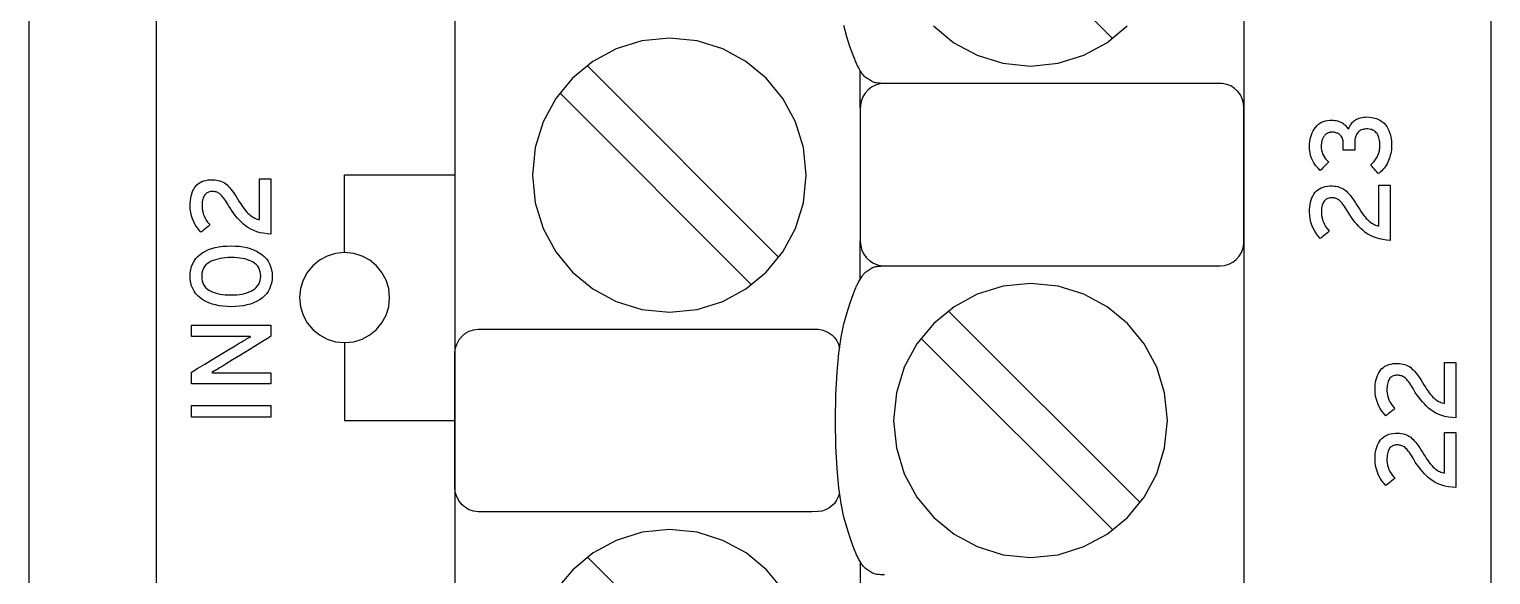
# Model space of a CAD drawing. Extents: x 1 to 47.7, y 0.2 to 33.3.
# Drawn here: x 31.778 to 33.563, y 9.947 to 10.613 of the extents above; entities that cross this region are included whole.
import ezdxf

# ---------------------------------------------------------------- set-up
doc = ezdxf.new("R2010")
doc.units = 0
doc.header["$MEASUREMENT"] = 0
doc.layers.add('4_0_____DWG', color=7, linetype='CONTINUOUS')

msp = doc.modelspace()

# ---------------------------------------------------------------- linework, layer by layer
at = {"layer": '4_0_____DWG'}
for points in [[(31.778, 7.7476), (31.778, 7.9361), (31.778, 8.1261), (31.778, 8.3175), (31.778, 8.5101), (31.778, 8.7039), (31.778, 8.8988), (31.778, 9.0946), (31.778, 9.2914), (31.778, 9.4889), (31.778, 9.6871), (31.778, 10.0852), (31.778, 10.4848), (31.778, 10.8852), (31.778, 11.2856), (31.778, 11.6853), (31.778, 12.0833)], [(32.298, 11.8556), (32.298, 11.7222), (32.298, 11.5857), (32.298, 11.4465), (32.298, 11.3051), (32.298, 11.0174), (32.298, 10.7261), (32.298, 10.4349), (32.298, 10.1472), (32.298, 10.0058), (32.298, 9.8666)], [(31.9334, 7.6015), (31.9334, 8.123), (31.9334, 8.6445), (31.9334, 8.904), (31.9334, 9.1619), (31.9334, 9.4178), (31.9334, 9.6712), (31.9334, 9.9215), (31.9334, 10.0453), (31.9334, 10.1682), (31.9334, 10.2901), (31.9334, 10.4109), (31.9334, 10.5305), (31.9334, 10.6489), (31.9334, 10.7661), (31.9334, 10.8819), (31.9334, 10.9963), (31.9334, 11.1093), (31.9334, 11.2207), (31.9334, 11.3305), (31.9334, 11.4387), (31.9334, 11.5451), (31.9334, 11.6498), (31.9334, 11.7526)], [(33.2621, 9.9145), (33.2621, 10.0479), (33.2621, 10.1844), (33.2621, 10.3236), (33.2621, 10.465), (33.2621, 10.7528), (33.2621, 11.0441), (33.2621, 11.3354), (33.2621, 11.6231), (33.2621, 11.7646)], [(33.5634, 11.7526), (33.5634, 11.6498), (33.5634, 11.5451), (33.5634, 11.4387), (33.5634, 11.3305), (33.5634, 11.2207), (33.5634, 11.1093), (33.5634, 10.9963), (33.5634, 10.8819), (33.5634, 10.7661), (33.5634, 10.6489), (33.5634, 10.5305), (33.5634, 10.4109), (33.5634, 10.2901), (33.5634, 10.1682), (33.5634, 10.0453), (33.5634, 9.9215), (33.5634, 9.6712), (33.5634, 9.4178), (33.5634, 9.1619), (33.5634, 8.904), (33.5634, 8.6445), (33.5634, 8.123), (33.5634, 7.6015)], [(33.1014, 10.6015), (32.8671, 10.8358)], [(32.8224, 10.5468), (32.8209, 10.5468), (32.8194, 10.5468), (32.8178, 10.5469), (32.8162, 10.547), (32.8146, 10.5471), (32.8131, 10.5473), (32.8117, 10.5475), (32.8105, 10.5478), (32.8094, 10.5482), (32.8081, 10.5488), (32.8069, 10.5495), (32.8056, 10.5502), (32.8043, 10.551), (32.8031, 10.5519), (32.8018, 10.5527), (32.8005, 10.5536), (32.7993, 10.5543), (32.7981, 10.5556), (32.7971, 10.5569), (32.7961, 10.5582), (32.7952, 10.5594), (32.7943, 10.5607), (32.7935, 10.5619), (32.7927, 10.5631), (32.792, 10.5644), (32.7914, 10.5656), (32.7907, 10.5668), (32.7902, 10.5679), (32.7896, 10.5689), (32.7891, 10.57), (32.7886, 10.5711), (32.7881, 10.5723), (32.7875, 10.5736), (32.7869, 10.5751), (32.7844, 10.5814), (32.7806, 10.5917), (32.7768, 10.6035), (32.7731, 10.6173)], [(32.8828, 10.617), (32.9076, 10.5965), (32.936, 10.5811), (32.9674, 10.5713), (33.0011, 10.5679), (33.0348, 10.5713), (33.0662, 10.5811), (33.0946, 10.5965), (33.1193, 10.617)], [(32.6938, 10.3343), (32.4595, 10.5686)], [(32.7932, 10.5168), (32.7932, 10.5624)], [(32.6604, 10.3009), (32.4261, 10.5351)], [(32.1633, 10.3402), (32.1633, 10.4352), (32.298, 10.4352)], [(32.7932, 10.3084), (32.7932, 10.354)], [(32.8226, 9.9468), (32.8211, 9.9468), (32.8195, 9.9468), (32.8179, 9.9469), (32.8163, 9.947), (32.8148, 9.9471), (32.8133, 9.9472), (32.8119, 9.9475), (32.8107, 9.9478), (32.8096, 9.9482), (32.8083, 9.9488), (32.8071, 9.9495), (32.8058, 9.9502), (32.8045, 9.951), (32.8033, 9.9519), (32.802, 9.9527), (32.8007, 9.9535), (32.7995, 9.9543), (32.7983, 9.9556), (32.7973, 9.9569), (32.7963, 9.9582), (32.7953, 9.9594), (32.7945, 9.9607), (32.7937, 9.9619), (32.7929, 9.9631), (32.7922, 9.9643), (32.7915, 9.9656), (32.7909, 9.9668), (32.7904, 9.9678), (32.7898, 9.9689), (32.7893, 9.97), (32.7888, 9.9711), (32.7883, 9.9723), (32.7877, 9.9736), (32.7871, 9.9751), (32.7846, 9.9814), (32.7808, 9.9917), (32.777, 10.0035), (32.7733, 10.0173), (32.77, 10.0337), (32.7671, 10.0531), (32.7648, 10.0762), (32.7633, 10.1034), (32.7628, 10.1353), (32.7633, 10.1671), (32.7648, 10.1943), (32.7671, 10.2174), (32.77, 10.2369), (32.7733, 10.2532), (32.777, 10.2671), (32.7808, 10.2788), (32.7846, 10.2891), (32.7871, 10.2954), (32.7877, 10.2969), (32.7883, 10.2983), (32.7888, 10.2995), (32.7893, 10.3006), (32.7898, 10.3016), (32.7904, 10.3027), (32.7909, 10.3038), (32.7915, 10.3049), (32.7922, 10.3062), (32.7929, 10.3074), (32.7937, 10.3086), (32.7945, 10.3099), (32.7953, 10.3111), (32.7963, 10.3124), (32.7973, 10.3137), (32.7983, 10.315), (32.7995, 10.3162), (32.8007, 10.317), (32.802, 10.3178), (32.8033, 10.3187), (32.8045, 10.3195), (32.8058, 10.3203), (32.8071, 10.3211), (32.8083, 10.3218), (32.8096, 10.3223), (32.8107, 10.3228), (32.8119, 10.3231), (32.8133, 10.3233), (32.8148, 10.3235), (32.8163, 10.3237), (32.8179, 10.3238), (32.8195, 10.3239), (32.8211, 10.3239), (32.8226, 10.324)], [(33.135, 10.0349), (32.9007, 10.2692)], [(32.7679, 10.0462), (32.7664, 10.0418), (32.7643, 10.0377), (32.7616, 10.034), (32.7584, 10.0308), (32.7548, 10.0281), (32.7508, 10.026), (32.7464, 10.0246), (32.7418, 10.0239), (32.7343, 10.0238), (32.702, 10.0238), (32.648, 10.0238), (32.5803, 10.0238), (32.5073, 10.0238), (32.4373, 10.0238), (32.3785, 10.0238), (32.3391, 10.0238), (32.3264, 10.0238), (32.3208, 10.0245), (32.3156, 10.0262), (32.3109, 10.0289), (32.3068, 10.0323), (32.3033, 10.0365), (32.3006, 10.0412), (32.2988, 10.0465), (32.298, 10.0521), (32.298, 10.0571), (32.298, 10.0713), (32.298, 10.0936), (32.298, 10.1208), (32.298, 10.1496), (32.298, 10.1769), (32.298, 10.1992), (32.298, 10.2133), (32.298, 10.2183), (32.2988, 10.224), (32.3006, 10.2292), (32.3033, 10.234), (32.3068, 10.2381), (32.3109, 10.2416), (32.3156, 10.2442), (32.3208, 10.2459), (32.3264, 10.2466), (32.3391, 10.2466), (32.3785, 10.2466), (32.4373, 10.2466), (32.5073, 10.2466), (32.5803, 10.2466), (32.648, 10.2466), (32.702, 10.2466), (32.7343, 10.2466), (32.7418, 10.2466), (32.7464, 10.2458), (32.7508, 10.2444), (32.7549, 10.2423), (32.7585, 10.2396), (32.7617, 10.2363), (32.7644, 10.2326), (32.7665, 10.2285), (32.7679, 10.224)], [(33.1016, 10.0015), (32.8673, 10.2358)], [(32.1633, 10.2302), (32.1633, 10.1352), (32.298, 10.1352)], [(32.0733, 10.1392), (31.9761, 10.1392), (31.9761, 10.1533), (32.0733, 10.1533), (32.0733, 10.1392)], [(32.6989, 9.9282), (32.6785, 9.953), (32.6538, 9.9734), (32.6254, 9.9888), (32.594, 9.9986), (32.5603, 10.002), (32.5266, 9.9986), (32.4952, 9.9888), (32.4668, 9.9734), (32.442, 9.953), (32.4215, 9.9282)], [(32.694, 9.7343), (32.4597, 9.9685)], [(32.7934, 9.9168), (32.7934, 9.9624)]]:
    msp.add_lwpolyline(points, dxfattribs=at)
for points in [[(32.5601, 10.2673), (32.5938, 10.2707), (32.6252, 10.2804), (32.6536, 10.2959), (32.6783, 10.3163), (32.6987, 10.3411), (32.7141, 10.3695), (32.7238, 10.401), (32.7272, 10.4347), (32.7238, 10.4684), (32.7141, 10.4998), (32.6987, 10.5282), (32.6783, 10.553), (32.6536, 10.5734), (32.6252, 10.5888), (32.5938, 10.5986), (32.5601, 10.602), (32.5264, 10.5986), (32.495, 10.5888), (32.4666, 10.5734), (32.4418, 10.553), (32.4213, 10.5282), (32.4059, 10.4998), (32.3961, 10.4684), (32.3927, 10.4347), (32.3961, 10.401), (32.4059, 10.3695), (32.4213, 10.3411), (32.4418, 10.3163), (32.4666, 10.2959), (32.495, 10.2804), (32.5264, 10.2707)], [(32.8224, 10.5468), (32.8169, 10.5463), (32.8117, 10.5447), (32.8069, 10.5422), (32.8027, 10.539), (32.7991, 10.535), (32.7963, 10.5304), (32.7944, 10.5252), (32.7933, 10.5197), (32.7932, 10.5152), (32.7932, 10.5034), (32.7932, 10.4828), (32.7932, 10.4567), (32.7932, 10.4282), (32.7932, 10.4005), (32.7932, 10.3768), (32.7932, 10.3602), (32.7932, 10.354), (32.7937, 10.3483), (32.7952, 10.3429), (32.7976, 10.3381), (32.8008, 10.3337), (32.8047, 10.3301), (32.8092, 10.3272), (32.8142, 10.3252), (32.8196, 10.3241), (32.8265, 10.324), (32.8563, 10.324), (32.908, 10.324), (32.9738, 10.324), (33.0456, 10.324), (33.1155, 10.324), (33.1752, 10.324), (33.217, 10.324), (33.2327, 10.324), (33.2383, 10.3245), (33.2435, 10.3261), (33.2482, 10.3285), (33.2524, 10.3318), (33.256, 10.3358), (33.2588, 10.3404), (33.2608, 10.3455), (33.2618, 10.3511), (33.2619, 10.3556), (33.2619, 10.3674), (33.2619, 10.3879), (33.2619, 10.4141), (33.2619, 10.4426), (33.2619, 10.4703), (33.2619, 10.494), (33.2619, 10.5106), (33.2619, 10.5168), (33.2614, 10.5225), (33.2599, 10.5279), (33.2575, 10.5327), (33.2543, 10.537), (33.2504, 10.5407), (33.2459, 10.5436), (33.2409, 10.5456), (33.2355, 10.5467), (33.2286, 10.5468), (33.1989, 10.5468), (33.1471, 10.5468), (33.0813, 10.5468), (33.0095, 10.5468), (32.9397, 10.5468), (32.8799, 10.5468), (32.8381, 10.5468)], [(33.4119, 10.5058), (33.4183, 10.5052), (33.424, 10.5038), (33.4289, 10.5015), (33.433, 10.4983), (33.4364, 10.4942), (33.439, 10.4893), (33.4409, 10.4835), (33.442, 10.4769), (33.4423, 10.4701), (33.4422, 10.4679), (33.442, 10.4656), (33.4417, 10.4634), (33.4412, 10.4612), (33.4407, 10.459), (33.4401, 10.4568), (33.4394, 10.4547), (33.4386, 10.4526), (33.4377, 10.4505), (33.4367, 10.4485), (33.4355, 10.4466), (33.4343, 10.4448), (33.4331, 10.4431), (33.4317, 10.4415), (33.4303, 10.44), (33.4287, 10.4386), (33.4271, 10.4373), (33.4261, 10.4366), (33.4255, 10.4373), (33.4244, 10.4386), (33.423, 10.4402), (33.4215, 10.442), (33.4199, 10.4438), (33.4185, 10.4454), (33.4174, 10.4466), (33.4168, 10.4473), (33.4175, 10.4479), (33.4187, 10.449), (33.4198, 10.4501), (33.4208, 10.4513), (33.4218, 10.4525), (33.4227, 10.4537), (33.4235, 10.455), (33.4243, 10.4563), (33.4249, 10.4576), (33.4256, 10.459), (33.4261, 10.4604), (33.4266, 10.4618), (33.427, 10.4632), (33.4273, 10.4646), (33.4276, 10.466), (33.4277, 10.4674), (33.4279, 10.4689), (33.4279, 10.4703), (33.4279, 10.4726), (33.4277, 10.4749), (33.4275, 10.4771), (33.4271, 10.4791), (33.4266, 10.4809), (33.426, 10.4826), (33.4253, 10.484), (33.4245, 10.4854), (33.4236, 10.4865), (33.4226, 10.4875), (33.4215, 10.4884), (33.4204, 10.4891), (33.4191, 10.4897), (33.4178, 10.4903), (33.4164, 10.4906), (33.4149, 10.4909), (33.4133, 10.4911), (33.4116, 10.4911), (33.41, 10.491), (33.4084, 10.4908), (33.407, 10.4905), (33.4057, 10.49), (33.4044, 10.4895), (33.4033, 10.4888), (33.4023, 10.488), (33.4013, 10.4871), (33.4005, 10.4861), (33.3998, 10.485), (33.3992, 10.4838), (33.3986, 10.4825), (33.3982, 10.4811), (33.3978, 10.4797), (33.3975, 10.4782), (33.3974, 10.4766), (33.3973, 10.475), (33.3973, 10.474), (33.3973, 10.4734), (33.3973, 10.4724), (33.3973, 10.4711), (33.3973, 10.4696), (33.3973, 10.4682), (33.3973, 10.4668), (33.3973, 10.4658), (33.3973, 10.4653), (33.3971, 10.4652), (33.3961, 10.4652), (33.3944, 10.4652), (33.3922, 10.4652), (33.3899, 10.4652), (33.3875, 10.4652), (33.3855, 10.4652), (33.384, 10.4652), (33.3832, 10.4652), (33.3832, 10.4654), (33.3832, 10.4661), (33.3832, 10.4672), (33.3832, 10.4685), (33.3832, 10.47), (33.3832, 10.4714), (33.3832, 10.4726), (33.3832, 10.4735), (33.3832, 10.4739), (33.3831, 10.4752), (33.383, 10.4766), (33.3827, 10.4779), (33.3824, 10.4791), (33.3819, 10.4803), (33.3814, 10.4813), (33.3807, 10.4823), (33.38, 10.4832), (33.3791, 10.484), (33.3783, 10.4847), (33.3773, 10.4853), (33.3764, 10.4858), (33.3753, 10.4862), (33.3743, 10.4866), (33.3732, 10.4869), (33.372, 10.4871), (33.3708, 10.4872), (33.3697, 10.4872), (33.3692, 10.4872), (33.3688, 10.4872), (33.3683, 10.4871), (33.3678, 10.4871), (33.3672, 10.487), (33.3667, 10.4869), (33.3662, 10.4868), (33.3657, 10.4866), (33.3651, 10.4865), (33.3646, 10.4863), (33.3641, 10.486), (33.3636, 10.4857), (33.3631, 10.4854), (33.3626, 10.485), (33.3621, 10.4847), (33.3617, 10.4843), (33.3612, 10.4838), (33.3608, 10.4834), (33.3603, 10.4829), (33.3599, 10.4824), (33.3595, 10.4818), (33.3591, 10.4812), (33.3587, 10.4806), (33.3584, 10.4799), (33.358, 10.4792), (33.3577, 10.4785), (33.3574, 10.4777), (33.3572, 10.4769), (33.357, 10.476), (33.3568, 10.4751), (33.3566, 10.4741), (33.3565, 10.4731), (33.3564, 10.472), (33.3564, 10.4709), (33.3564, 10.4698), (33.3564, 10.4677), (33.3567, 10.4653), (33.3573, 10.4631), (33.358, 10.4609), (33.359, 10.4587), (33.3602, 10.4567), (33.3616, 10.4547), (33.3633, 10.4529), (33.3651, 10.4511), (33.3652, 10.4506), (33.3643, 10.4496), (33.3629, 10.4483), (33.3613, 10.4466), (33.3595, 10.4448), (33.3579, 10.4432), (33.3565, 10.4417), (33.3555, 10.4407), (33.3551, 10.4404), (33.3524, 10.4431), (33.3499, 10.446), (33.3478, 10.449), (33.346, 10.4521), (33.3446, 10.4555), (33.3434, 10.4589), (33.3426, 10.4625), (33.3421, 10.4663), (33.342, 10.4701), (33.3421, 10.4731), (33.3424, 10.476), (33.3428, 10.4788), (33.3435, 10.4815), (33.3443, 10.484), (33.3453, 10.4865), (33.3464, 10.4888), (33.3477, 10.491), (33.3492, 10.4931), (33.3509, 10.495), (33.3527, 10.4966), (33.3547, 10.4981), (33.3568, 10.4993), (33.3591, 10.5002), (33.3615, 10.501), (33.364, 10.5015), (33.3668, 10.5018), (33.3692, 10.5018), (33.3711, 10.5017), (33.3728, 10.5015), (33.3745, 10.5013), (33.3761, 10.5009), (33.3775, 10.5005), (33.3789, 10.5), (33.3802, 10.4995), (33.3814, 10.4989), (33.3825, 10.4982), (33.3836, 10.4974), (33.3846, 10.4966), (33.3855, 10.4957), (33.3864, 10.4948), (33.3873, 10.4938), (33.388, 10.4928), (33.3888, 10.4918), (33.3894, 10.4907), (33.3899, 10.4915), (33.3905, 10.493), (33.3911, 10.4944), (33.3918, 10.4957), (33.3927, 10.497), (33.3936, 10.4981), (33.3946, 10.4993), (33.3957, 10.5003), (33.397, 10.5013), (33.3983, 10.5022), (33.3996, 10.503), (33.4011, 10.5037), (33.4027, 10.5043), (33.4043, 10.5048), (33.4061, 10.5052), (33.4079, 10.5055), (33.4098, 10.5057)], [(32.0733, 10.3626), (32.0686, 10.363), (32.0642, 10.3637), (32.06, 10.3645), (32.0561, 10.3656), (32.0524, 10.367), (32.0489, 10.3686), (32.0457, 10.3704), (32.0427, 10.3724), (32.0399, 10.3747), (32.0373, 10.3772), (32.0348, 10.3797), (32.0324, 10.3823), (32.0301, 10.3851), (32.0279, 10.3879), (32.0258, 10.3909), (32.0237, 10.3939), (32.0218, 10.397), (32.0202, 10.3998), (32.0189, 10.4018), (32.0177, 10.4037), (32.0165, 10.4054), (32.0154, 10.4069), (32.0143, 10.4083), (32.0132, 10.4095), (32.0122, 10.4106), (32.0112, 10.4115), (32.0103, 10.4122), (32.0093, 10.4128), (32.0083, 10.4134), (32.0073, 10.4138), (32.0063, 10.4142), (32.0052, 10.4145), (32.0041, 10.4147), (32.003, 10.4148), (32.0019, 10.4148), (32.0006, 10.4148), (31.9994, 10.4147), (31.9982, 10.4144), (31.997, 10.4141), (31.996, 10.4136), (31.995, 10.413), (31.9941, 10.4123), (31.9932, 10.4116), (31.9924, 10.4107), (31.9917, 10.4096), (31.9911, 10.4084), (31.9905, 10.4071), (31.99, 10.4056), (31.9897, 10.404), (31.9894, 10.4022), (31.9892, 10.4003), (31.9891, 10.3982), (31.9891, 10.3958), (31.9894, 10.393), (31.9899, 10.3902), (31.9906, 10.3875), (31.9916, 10.3849), (31.9928, 10.3823), (31.9942, 10.3798), (31.9959, 10.3774), (31.9978, 10.3751), (31.9987, 10.374), (31.9979, 10.3733), (31.9965, 10.3722), (31.9948, 10.3708), (31.9929, 10.3693), (31.9911, 10.3678), (31.9895, 10.3665), (31.9883, 10.3655), (31.9877, 10.3651), (31.9855, 10.3675), (31.983, 10.3708), (31.9808, 10.3742), (31.979, 10.3777), (31.9774, 10.3814), (31.9762, 10.3852), (31.9753, 10.3891), (31.9748, 10.3931), (31.9746, 10.3972), (31.9746, 10.4005), (31.9749, 10.4037), (31.9753, 10.4067), (31.9759, 10.4095), (31.9766, 10.4121), (31.9775, 10.4146), (31.9786, 10.4169), (31.9799, 10.4191), (31.9813, 10.421), (31.9829, 10.4228), (31.9847, 10.4244), (31.9867, 10.4257), (31.9889, 10.4268), (31.9913, 10.4277), (31.9938, 10.4284), (31.9965, 10.4289), (31.9994, 10.4292), (32.0022, 10.4292), (32.0046, 10.4291), (32.0068, 10.4288), (32.009, 10.4284), (32.011, 10.4278), (32.013, 10.4271), (32.0148, 10.4262), (32.0165, 10.4252), (32.0181, 10.4241), (32.0196, 10.4228), (32.0212, 10.4213), (32.0227, 10.4196), (32.0243, 10.4177), (32.0259, 10.4157), (32.0275, 10.4135), (32.0291, 10.4111), (32.0308, 10.4086), (32.0325, 10.4059), (32.0342, 10.403), (32.036, 10.4003), (32.0377, 10.3977), (32.0393, 10.3954), (32.0409, 10.3933), (32.0424, 10.3914), (32.0438, 10.3897), (32.0452, 10.3882), (32.0466, 10.3869), (32.048, 10.3857), (32.0494, 10.3846), (32.0508, 10.3837), (32.0522, 10.3829), (32.0537, 10.3821), (32.0551, 10.3815), (32.0566, 10.381), (32.0582, 10.3805), (32.0592, 10.3805), (32.0592, 10.3834), (32.0592, 10.389), (32.0592, 10.3964), (32.0592, 10.4048), (32.0592, 10.4132), (32.0592, 10.4207), (32.0592, 10.4266), (32.0592, 10.4298), (32.0594, 10.4302), (32.0604, 10.4302), (32.0621, 10.4302), (32.0643, 10.4302), (32.0666, 10.4302), (32.069, 10.4302), (32.071, 10.4302), (32.0726, 10.4302), (32.0733, 10.4302), (32.0733, 10.4287), (32.0733, 10.423), (32.0733, 10.4142), (32.0733, 10.4034), (32.0733, 10.3919), (32.0733, 10.3809), (32.0733, 10.3716), (32.0733, 10.3651)], [(33.4407, 10.355), (33.4361, 10.3554), (33.4316, 10.356), (33.4275, 10.3569), (33.4235, 10.358), (33.4198, 10.3593), (33.4163, 10.3609), (33.4131, 10.3627), (33.4101, 10.3648), (33.4074, 10.3671), (33.4048, 10.3695), (33.4023, 10.372), (33.3999, 10.3747), (33.3975, 10.3774), (33.3953, 10.3802), (33.3932, 10.3832), (33.3912, 10.3862), (33.3892, 10.3894), (33.3876, 10.3921), (33.3864, 10.3942), (33.3851, 10.396), (33.384, 10.3977), (33.3828, 10.3993), (33.3817, 10.4007), (33.3807, 10.4019), (33.3796, 10.4029), (33.3787, 10.4038), (33.3777, 10.4045), (33.3767, 10.4052), (33.3757, 10.4057), (33.3747, 10.4061), (33.3737, 10.4065), (33.3726, 10.4068), (33.3716, 10.407), (33.3705, 10.4071), (33.3694, 10.4072), (33.3681, 10.4071), (33.3668, 10.407), (33.3656, 10.4067), (33.3645, 10.4064), (33.3634, 10.4059), (33.3624, 10.4053), (33.3615, 10.4047), (33.3607, 10.4039), (33.3599, 10.403), (33.3591, 10.4019), (33.3585, 10.4007), (33.3579, 10.3994), (33.3575, 10.3979), (33.3571, 10.3963), (33.3568, 10.3945), (33.3566, 10.3926), (33.3565, 10.3906), (33.3565, 10.3882), (33.3568, 10.3853), (33.3573, 10.3825), (33.358, 10.3798), (33.359, 10.3772), (33.3602, 10.3746), (33.3617, 10.3722), (33.3634, 10.3697), (33.3653, 10.3674), (33.3661, 10.3663), (33.3653, 10.3656), (33.3639, 10.3645), (33.3622, 10.3632), (33.3604, 10.3616), (33.3585, 10.3601), (33.3569, 10.3588), (33.3557, 10.3579), (33.3552, 10.3574), (33.353, 10.3599), (33.3504, 10.3631), (33.3483, 10.3665), (33.3464, 10.3701), (33.3449, 10.3737), (33.3436, 10.3775), (33.3428, 10.3814), (33.3422, 10.3854), (33.342, 10.3896), (33.3421, 10.3929), (33.3423, 10.396), (33.3427, 10.399), (33.3433, 10.4018), (33.3441, 10.4045), (33.345, 10.4069), (33.346, 10.4092), (33.3473, 10.4114), (33.3487, 10.4134), (33.3503, 10.4151), (33.3522, 10.4167), (33.3542, 10.418), (33.3564, 10.4192), (33.3587, 10.4201), (33.3612, 10.4208), (33.364, 10.4212), (33.3668, 10.4215), (33.3696, 10.4215), (33.372, 10.4214), (33.3743, 10.4211), (33.3764, 10.4207), (33.3784, 10.4201), (33.3804, 10.4194), (33.3822, 10.4186), (33.3839, 10.4176), (33.3855, 10.4164), (33.3871, 10.4151), (33.3886, 10.4136), (33.3902, 10.4119), (33.3917, 10.4101), (33.3933, 10.408), (33.3949, 10.4058), (33.3966, 10.4035), (33.3982, 10.4009), (33.3999, 10.3982), (33.4017, 10.3953), (33.4034, 10.3926), (33.4051, 10.3901), (33.4067, 10.3877), (33.4083, 10.3856), (33.4098, 10.3837), (33.4113, 10.382), (33.4127, 10.3805), (33.414, 10.3792), (33.4154, 10.378), (33.4168, 10.377), (33.4182, 10.376), (33.4196, 10.3752), (33.4211, 10.3744), (33.4226, 10.3738), (33.4241, 10.3733), (33.4256, 10.3729), (33.4266, 10.3729), (33.4266, 10.3757), (33.4266, 10.3813), (33.4266, 10.3887), (33.4266, 10.3971), (33.4266, 10.4055), (33.4266, 10.4131), (33.4266, 10.4189), (33.4266, 10.4221), (33.4268, 10.4225), (33.4278, 10.4225), (33.4295, 10.4225), (33.4317, 10.4225), (33.4341, 10.4225), (33.4364, 10.4225), (33.4385, 10.4225), (33.44, 10.4225), (33.4407, 10.4225), (33.4407, 10.421), (33.4407, 10.4153), (33.4407, 10.4065), (33.4407, 10.3957), (33.4407, 10.3842), (33.4407, 10.3732), (33.4407, 10.3639), (33.4407, 10.3574)], [(32.0245, 10.3484), (32.0297, 10.3482), (32.0346, 10.3479), (32.0393, 10.3472), (32.0437, 10.3463), (32.0479, 10.3451), (32.0518, 10.3437), (32.0556, 10.342), (32.059, 10.34), (32.0623, 10.3378), (32.0651, 10.3354), (32.0677, 10.3326), (32.0698, 10.3297), (32.0715, 10.3265), (32.0729, 10.323), (32.0739, 10.3193), (32.0746, 10.3153), (32.0749, 10.3111), (32.0746, 10.307), (32.074, 10.303), (32.0729, 10.2994), (32.0716, 10.2959), (32.0698, 10.2928), (32.0677, 10.2898), (32.0652, 10.2871), (32.0624, 10.2847), (32.0592, 10.2825), (32.0558, 10.2805), (32.0521, 10.2788), (32.0482, 10.2774), (32.044, 10.2762), (32.0396, 10.2753), (32.0349, 10.2746), (32.03, 10.2743), (32.0248, 10.2741), (32.0196, 10.2743), (32.0147, 10.2747), (32.01, 10.2753), (32.0056, 10.2762), (32.0014, 10.2774), (31.9974, 10.2789), (31.9937, 10.2806), (31.9902, 10.2826), (31.987, 10.2848), (31.9841, 10.2873), (31.9816, 10.29), (31.9795, 10.293), (31.9777, 10.2962), (31.9764, 10.2996), (31.9754, 10.3033), (31.9748, 10.3072), (31.9746, 10.3114), (31.9748, 10.3156), (31.9754, 10.3195), (31.9764, 10.3232), (31.9778, 10.3267), (31.9795, 10.3299), (31.9816, 10.3328), (31.9841, 10.3355), (31.9869, 10.338), (31.9901, 10.3402), (31.9935, 10.3421), (31.9972, 10.3438), (32.0011, 10.3452), (32.0053, 10.3463), (32.0098, 10.3472), (32.0144, 10.3479), (32.0194, 10.3482)], [(32.2183, 10.2852), (32.2172, 10.2963), (32.214, 10.3066), (32.2089, 10.316), (32.2022, 10.3241), (32.1941, 10.3308), (32.1847, 10.3359), (32.1744, 10.3391), (32.1633, 10.3402), (32.1522, 10.3391), (32.1419, 10.3359), (32.1325, 10.3308), (32.1244, 10.3241), (32.1177, 10.316), (32.1126, 10.3066), (32.1094, 10.2963), (32.1083, 10.2852), (32.1094, 10.2741), (32.1126, 10.2638), (32.1177, 10.2545), (32.1244, 10.2463), (32.1325, 10.2396), (32.1419, 10.2345), (32.1522, 10.2313), (32.1633, 10.2302), (32.1744, 10.2313), (32.1847, 10.2345), (32.1941, 10.2396), (32.2022, 10.2463), (32.2089, 10.2545), (32.214, 10.2638), (32.2172, 10.2741)], [(32.0248, 10.3341), (32.0212, 10.3341), (32.0177, 10.3339), (32.0144, 10.3335), (32.0112, 10.333), (32.0082, 10.3323), (32.0054, 10.3315), (32.0027, 10.3306), (32.0001, 10.3295), (31.9978, 10.3282), (31.9957, 10.3268), (31.9938, 10.3251), (31.9923, 10.3233), (31.991, 10.3212), (31.99, 10.319), (31.9893, 10.3166), (31.9888, 10.3139), (31.9887, 10.3111), (31.9888, 10.3083), (31.9893, 10.3058), (31.99, 10.3034), (31.991, 10.3012), (31.9922, 10.2992), (31.9938, 10.2973), (31.9956, 10.2957), (31.9976, 10.2943), (32, 10.293), (32.0025, 10.2919), (32.0051, 10.2909), (32.008, 10.2901), (32.0109, 10.2895), (32.0141, 10.2889), (32.0174, 10.2886), (32.0209, 10.2884), (32.0245, 10.2884), (32.0281, 10.2884), (32.0316, 10.2887), (32.0349, 10.289), (32.038, 10.2896), (32.041, 10.2903), (32.0438, 10.2911), (32.0465, 10.2921), (32.049, 10.2932), (32.0514, 10.2945), (32.0535, 10.296), (32.0554, 10.2976), (32.057, 10.2995), (32.0583, 10.3015), (32.0594, 10.3037), (32.0601, 10.3061), (32.0606, 10.3086), (32.0608, 10.3114), (32.0606, 10.3142), (32.0601, 10.3168), (32.0594, 10.3192), (32.0584, 10.3215), (32.0571, 10.3235), (32.0555, 10.3253), (32.0536, 10.3269), (32.0515, 10.3284), (32.0491, 10.3296), (32.0466, 10.3307), (32.044, 10.3316), (32.0412, 10.3324), (32.0382, 10.333), (32.0351, 10.3335), (32.0318, 10.3339), (32.0284, 10.3341)], [(33.0013, 9.9679), (33.035, 9.9713), (33.0664, 9.9811), (33.0948, 9.9965), (33.1195, 10.0169), (33.1399, 10.0417), (33.1553, 10.0702), (33.165, 10.1016), (33.1684, 10.1353), (33.165, 10.169), (33.1553, 10.2004), (33.1399, 10.2288), (33.1195, 10.2536), (33.0948, 10.274), (33.0664, 10.2895), (33.035, 10.2992), (33.0013, 10.3026), (32.9676, 10.2992), (32.9362, 10.2895), (32.9078, 10.274), (32.883, 10.2536), (32.8625, 10.2288), (32.847, 10.2004), (32.8373, 10.169), (32.8339, 10.1353), (32.8373, 10.1016), (32.847, 10.0702), (32.8625, 10.0417), (32.883, 10.0169), (32.9078, 9.9965), (32.9362, 9.9811), (32.9676, 9.9713)], [(32.0733, 10.238), (32.0711, 10.2366), (32.0651, 10.2329), (32.0566, 10.2277), (32.0466, 10.2215), (32.0361, 10.2151), (32.0264, 10.2091), (32.0185, 10.2042), (32.0135, 10.2012), (32.0119, 10.2002), (32.0104, 10.1993), (32.0089, 10.1984), (32.0075, 10.1975), (32.0061, 10.1967), (32.0047, 10.1959), (32.0034, 10.1952), (32.0021, 10.1944), (32.0009, 10.1937), (32.0017, 10.1934), (32.004, 10.1934), (32.0065, 10.1934), (32.0089, 10.1934), (32.0115, 10.1934), (32.0141, 10.1935), (32.0169, 10.1935), (32.0196, 10.1935), (32.0225, 10.1935), (32.0243, 10.1935), (32.0288, 10.1935), (32.0356, 10.1935), (32.0438, 10.1935), (32.0524, 10.1935), (32.0606, 10.1935), (32.0674, 10.1935), (32.0719, 10.1935), (32.0733, 10.1935), (32.0733, 10.1929), (32.0733, 10.1915), (32.0733, 10.1895), (32.0733, 10.1872), (32.0733, 10.1849), (32.0733, 10.1827), (32.0733, 10.181), (32.0733, 10.18), (32.0726, 10.1799), (32.0663, 10.1799), (32.0549, 10.1799), (32.04, 10.1799), (32.0235, 10.1799), (32.0071, 10.1799), (31.9927, 10.1799), (31.9818, 10.1799), (31.9764, 10.1799), (31.9761, 10.1801), (31.9761, 10.1813), (31.9761, 10.1832), (31.9761, 10.1855), (31.9761, 10.1879), (31.9761, 10.1903), (31.9761, 10.1923), (31.9761, 10.1937), (31.9761, 10.1942), (31.9783, 10.1955), (31.9841, 10.199), (31.9924, 10.204), (32.0021, 10.2099), (32.0123, 10.2161), (32.0217, 10.2218), (32.0294, 10.2264), (32.0343, 10.2294), (32.036, 10.2303), (32.0378, 10.2314), (32.0395, 10.2324), (32.0412, 10.2334), (32.0428, 10.2343), (32.0444, 10.2352), (32.0458, 10.236), (32.0473, 10.2368), (32.0486, 10.2375), (32.0479, 10.2378), (32.0455, 10.2378), (32.043, 10.2378), (32.0404, 10.2378), (32.0378, 10.2377), (32.0351, 10.2377), (32.0324, 10.2377), (32.0296, 10.2377), (32.0267, 10.2377), (32.0249, 10.2377), (32.0204, 10.2377), (32.0136, 10.2377), (32.0055, 10.2377), (31.9969, 10.2377), (31.9888, 10.2377), (31.982, 10.2377), (31.9775, 10.2377), (31.9761, 10.2377), (31.9761, 10.2384), (31.9761, 10.2398), (31.9761, 10.2418), (31.9761, 10.244), (31.9761, 10.2464), (31.9761, 10.2485), (31.9761, 10.2502), (31.9761, 10.2512), (31.9768, 10.2514), (31.9831, 10.2514), (31.9946, 10.2514), (32.0094, 10.2514), (32.0259, 10.2514), (32.0423, 10.2514), (32.0567, 10.2514), (32.0676, 10.2514), (32.073, 10.2514), (32.0733, 10.2511), (32.0733, 10.25), (32.0733, 10.2483), (32.0733, 10.2462), (32.0733, 10.2439), (32.0733, 10.2416), (32.0733, 10.2398), (32.0733, 10.2385)], [(33.5208, 10.1383), (33.5161, 10.1387), (33.5117, 10.1393), (33.5075, 10.1402), (33.5036, 10.1413), (33.4999, 10.1426), (33.4964, 10.1442), (33.4932, 10.146), (33.4902, 10.1481), (33.4874, 10.1504), (33.4848, 10.1528), (33.4823, 10.1553), (33.4799, 10.158), (33.4776, 10.1607), (33.4754, 10.1636), (33.4733, 10.1665), (33.4712, 10.1695), (33.4693, 10.1727), (33.4677, 10.1754), (33.4664, 10.1775), (33.4652, 10.1793), (33.464, 10.181), (33.4629, 10.1826), (33.4618, 10.184), (33.4607, 10.1852), (33.4597, 10.1863), (33.4587, 10.1872), (33.4578, 10.1879), (33.4568, 10.1885), (33.4558, 10.189), (33.4548, 10.1895), (33.4537, 10.1898), (33.4527, 10.1901), (33.4516, 10.1903), (33.4505, 10.1904), (33.4494, 10.1905), (33.4481, 10.1905), (33.4469, 10.1903), (33.4457, 10.1901), (33.4445, 10.1897), (33.4435, 10.1892), (33.4425, 10.1887), (33.4416, 10.188), (33.4407, 10.1872), (33.4399, 10.1863), (33.4392, 10.1853), (33.4385, 10.1841), (33.438, 10.1827), (33.4375, 10.1812), (33.4372, 10.1796), (33.4369, 10.1778), (33.4367, 10.1759), (33.4366, 10.1739), (33.4366, 10.1715), (33.4368, 10.1686), (33.4373, 10.1659), (33.4381, 10.1632), (33.4391, 10.1605), (33.4403, 10.158), (33.4417, 10.1555), (33.4434, 10.1531), (33.4453, 10.1507), (33.4461, 10.1496), (33.4453, 10.149), (33.444, 10.1479), (33.4423, 10.1465), (33.4404, 10.145), (33.4386, 10.1435), (33.437, 10.1421), (33.4358, 10.1412), (33.4352, 10.1407), (33.433, 10.1432), (33.4305, 10.1465), (33.4283, 10.1499), (33.4264, 10.1534), (33.4249, 10.157), (33.4237, 10.1608), (33.4228, 10.1647), (33.4223, 10.1687), (33.422, 10.1729), (33.4221, 10.1762), (33.4224, 10.1793), (33.4228, 10.1823), (33.4234, 10.1851), (33.4241, 10.1878), (33.425, 10.1903), (33.4261, 10.1926), (33.4273, 10.1947), (33.4288, 10.1967), (33.4304, 10.1985), (33.4322, 10.2), (33.4342, 10.2014), (33.4364, 10.2025), (33.4388, 10.2034), (33.4413, 10.2041), (33.444, 10.2046), (33.4469, 10.2048), (33.4497, 10.2048), (33.452, 10.2047), (33.4543, 10.2044), (33.4565, 10.204), (33.4585, 10.2034), (33.4604, 10.2027), (33.4623, 10.2019), (33.464, 10.2009), (33.4656, 10.1998), (33.4671, 10.1984), (33.4686, 10.1969), (33.4702, 10.1952), (33.4718, 10.1934), (33.4734, 10.1913), (33.475, 10.1892), (33.4766, 10.1868), (33.4783, 10.1843), (33.48, 10.1815), (33.4817, 10.1786), (33.4835, 10.1759), (33.4851, 10.1734), (33.4868, 10.1711), (33.4883, 10.169), (33.4899, 10.167), (33.4913, 10.1653), (33.4927, 10.1638), (33.4941, 10.1625), (33.4954, 10.1614), (33.4968, 10.1603), (33.4983, 10.1593), (33.4997, 10.1585), (33.5012, 10.1578), (33.5026, 10.1571), (33.5041, 10.1566), (33.5056, 10.1562), (33.5067, 10.1562), (33.5067, 10.1591), (33.5067, 10.1646), (33.5067, 10.1721), (33.5067, 10.1804), (33.5067, 10.1888), (33.5067, 10.1964), (33.5067, 10.2022), (33.5067, 10.2054), (33.5068, 10.2058), (33.5078, 10.2058), (33.5096, 10.2058), (33.5117, 10.2058), (33.5141, 10.2058), (33.5165, 10.2058), (33.5185, 10.2058), (33.52, 10.2058), (33.5208, 10.2058), (33.5208, 10.2043), (33.5208, 10.1986), (33.5208, 10.1898), (33.5208, 10.1791), (33.5208, 10.1676), (33.5208, 10.1566), (33.5208, 10.1472), (33.5208, 10.1407)], [(33.5208, 10.0532), (33.5161, 10.0536), (33.5117, 10.0542), (33.5075, 10.0551), (33.5036, 10.0562), (33.4999, 10.0575), (33.4964, 10.0591), (33.4932, 10.0609), (33.4902, 10.063), (33.4874, 10.0653), (33.4848, 10.0677), (33.4823, 10.0702), (33.4799, 10.0729), (33.4776, 10.0756), (33.4754, 10.0785), (33.4733, 10.0814), (33.4712, 10.0844), (33.4693, 10.0876), (33.4677, 10.0903), (33.4664, 10.0924), (33.4652, 10.0942), (33.464, 10.0959), (33.4629, 10.0975), (33.4618, 10.0989), (33.4607, 10.1001), (33.4597, 10.1011), (33.4587, 10.102), (33.4578, 10.1028), (33.4568, 10.1034), (33.4558, 10.1039), (33.4548, 10.1043), (33.4537, 10.1047), (33.4527, 10.105), (33.4516, 10.1052), (33.4505, 10.1053), (33.4494, 10.1054), (33.4481, 10.1053), (33.4469, 10.1052), (33.4457, 10.1049), (33.4445, 10.1046), (33.4435, 10.1041), (33.4425, 10.1036), (33.4416, 10.1029), (33.4407, 10.1021), (33.4399, 10.1012), (33.4392, 10.1001), (33.4385, 10.0989), (33.438, 10.0976), (33.4375, 10.0961), (33.4372, 10.0945), (33.4369, 10.0927), (33.4367, 10.0908), (33.4366, 10.0888), (33.4366, 10.0864), (33.4368, 10.0835), (33.4373, 10.0807), (33.4381, 10.078), (33.4391, 10.0754), (33.4403, 10.0729), (33.4417, 10.0704), (33.4434, 10.068), (33.4453, 10.0656), (33.4461, 10.0645), (33.4453, 10.0639), (33.444, 10.0628), (33.4423, 10.0614), (33.4404, 10.0598), (33.4386, 10.0583), (33.437, 10.057), (33.4358, 10.0561), (33.4352, 10.0556), (33.433, 10.0581), (33.4305, 10.0614), (33.4283, 10.0648), (33.4264, 10.0683), (33.4249, 10.0719), (33.4237, 10.0757), (33.4228, 10.0796), (33.4223, 10.0836), (33.422, 10.0878), (33.4221, 10.0911), (33.4224, 10.0942), (33.4228, 10.0972), (33.4234, 10.1), (33.4241, 10.1027), (33.425, 10.1051), (33.4261, 10.1075), (33.4273, 10.1096), (33.4288, 10.1116), (33.4304, 10.1133), (33.4322, 10.1149), (33.4342, 10.1162), (33.4364, 10.1174), (33.4388, 10.1183), (33.4413, 10.119), (33.444, 10.1194), (33.4469, 10.1197), (33.4497, 10.1197), (33.452, 10.1196), (33.4543, 10.1193), (33.4565, 10.1189), (33.4585, 10.1183), (33.4604, 10.1176), (33.4623, 10.1168), (33.464, 10.1158), (33.4656, 10.1146), (33.4671, 10.1133), (33.4686, 10.1118), (33.4702, 10.1101), (33.4718, 10.1083), (33.4734, 10.1062), (33.475, 10.104), (33.4766, 10.1017), (33.4783, 10.0991), (33.48, 10.0964), (33.4817, 10.0935), (33.4835, 10.0908), (33.4851, 10.0883), (33.4868, 10.086), (33.4883, 10.0838), (33.4899, 10.0819), (33.4913, 10.0802), (33.4927, 10.0787), (33.4941, 10.0774), (33.4954, 10.0762), (33.4968, 10.0752), (33.4983, 10.0742), (33.4997, 10.0734), (33.5012, 10.0727), (33.5026, 10.072), (33.5041, 10.0715), (33.5056, 10.0711), (33.5067, 10.0711), (33.5067, 10.0739), (33.5067, 10.0795), (33.5067, 10.087), (33.5067, 10.0953), (33.5067, 10.1037), (33.5067, 10.1113), (33.5067, 10.1171), (33.5067, 10.1203), (33.5068, 10.1207), (33.5078, 10.1207), (33.5096, 10.1207), (33.5117, 10.1207), (33.5141, 10.1207), (33.5165, 10.1207), (33.5185, 10.1207), (33.52, 10.1207), (33.5208, 10.1207), (33.5208, 10.1192), (33.5208, 10.1135), (33.5208, 10.1047), (33.5208, 10.0939), (33.5208, 10.0825), (33.5208, 10.0714), (33.5208, 10.0621), (33.5208, 10.0556)]]:
    msp.add_lwpolyline(points, close=True, dxfattribs=at)

doc.saveas('drawing.dxf')
